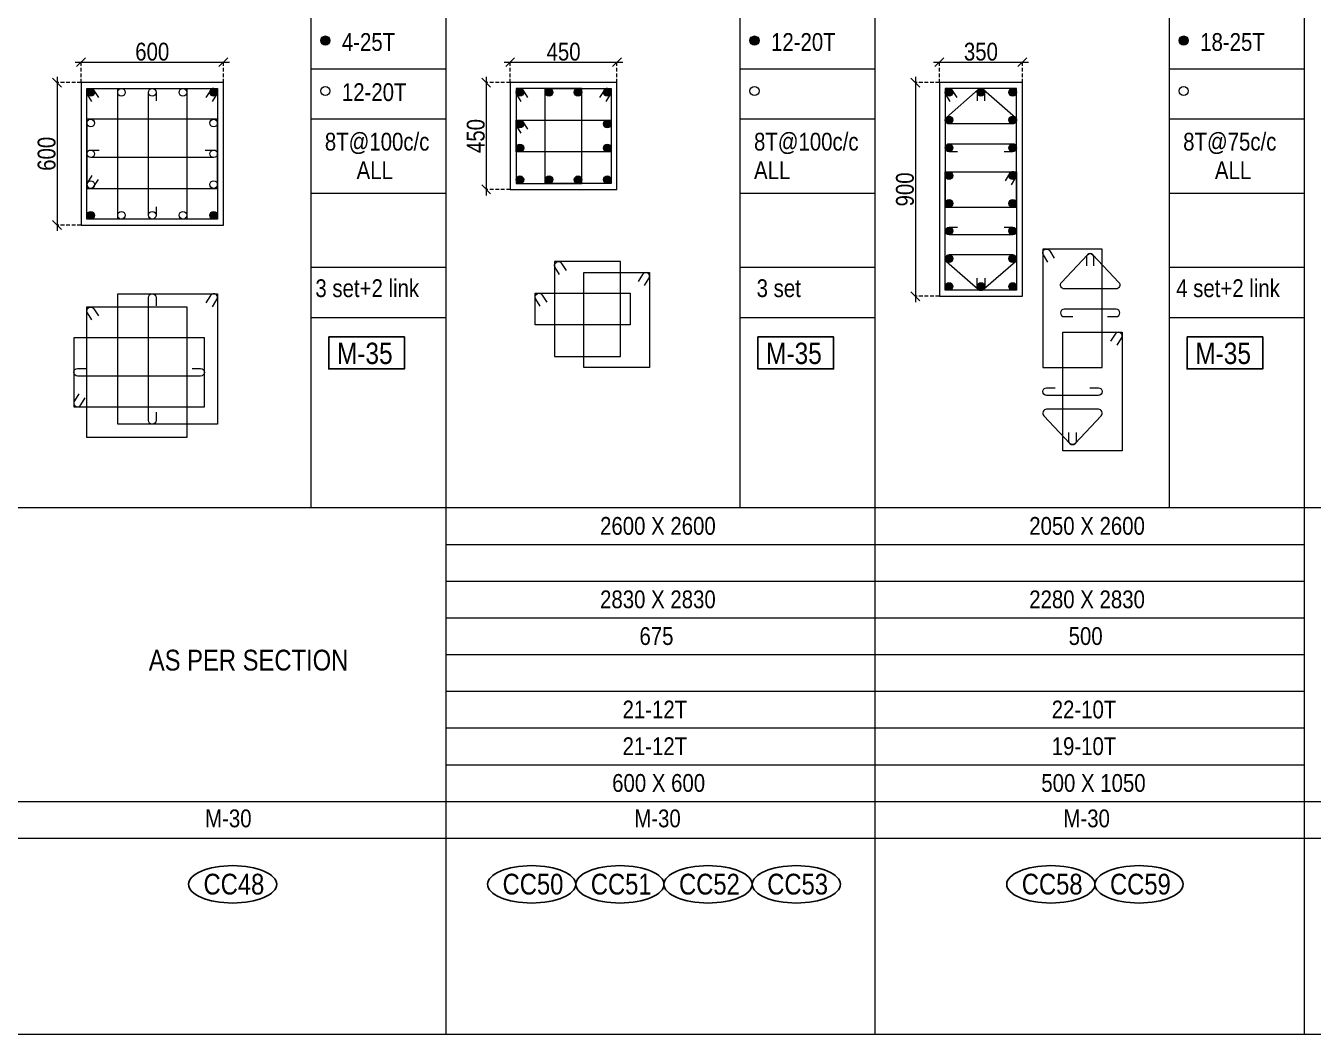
# Model space of a CAD drawing. Header units: millimetres. Extents: x 1112055 to 3390982, y -148532 to 766891.
# Drawn here: x 2712950 to 2734651, y 574628 to 591624 of the extents above; entities that cross this region are included whole.
import ezdxf
from ezdxf.enums import TextEntityAlignment as Align

# ---------------------------------------------------------------- set-up
doc = ezdxf.new("R2010")
doc.units = ezdxf.units.MM
doc.header["$PDMODE"] = 35
doc.header["$PDSIZE"] = -25
doc.linetypes.add('DASHED2', pattern=[0.375, 0.25, -0.125])
doc.linetypes.add('Hidden', pattern=[9.525, 6.35, -3.175])
for name, color, linetype, lineweight in [('B COL. SIZE DIM', 220, 'Continuous', 25), ('B COLSCH', 204, 'Continuous', 20), ('B COLUMN', 1, 'Hidden', 9), ('B STEEL', 34, 'Continuous', 15)]:
    doc.layers.add(name, color=color, linetype=linetype, lineweight=lineweight)
doc.layers.add('B TEXT', color=7, linetype='Continuous')
doc.styles.add('dim inside', font='romans.shx', dxfattribs={"width": 0.8, "height": 125})
doc.styles.add('SWINC', font='swissc.ttf')
doc.dimstyles.new('dim inside', dxfattribs={"dimtxt": 125, "dimasz": 100, "dimexe": 0, "dimexo": 0, "dimgap": 10, "dimtad": 0, "dimdec": 0, "dimzin": 0, "dimdsep": 46, "dimtxsty": 'dim inside', "dimblk": 'SMALL', "dimcen": 0.09, "dimadec": 0, "dimazin": 0, "dimtfac": 1, "dimtdec": 0, "dimtofl": 0, "dimtmove": 0, "dimatfit": 3, "dimfxl": 1, "dimtolj": 1, "dimtzin": 0, "dimarcsym": 2})

# ---------------------------------------------------------------- blocks, each defined once
blk = doc.blocks.new('_Oblique')
at = {"color": 0, "linetype": 'ByBlock', "lineweight": -2}
blk.add_line((-0.5, -0.5), (0.5, 0.5), dxfattribs=at)
blk = doc.blocks.new('*D5471')
at = {"layer": 'B COL. SIZE DIM', "color": 250, "lineweight": 9, "ltscale": 250, "transparency": 16777216}
blk.add_line((2728249, 591011), (2729849, 591011), dxfattribs=at)
at = {"layer": 'B COL. SIZE DIM', "color": 250, "linetype": 'DASHED2', "lineweight": 9, "ltscale": 250, "transparency": 16777216}
for p, q in [((2728349, 590666), (2728349, 591011)), ((2729749, 590666), (2729749, 591011))]:
    blk.add_line(p, q, dxfattribs=at)
at = {"layer": 'Defpoints', "color": 0, "lineweight": 40, "transparency": 16777216}
for p in [(2729749, 591011), (2728349, 590666), (2729749, 590666)]:
    blk.add_point(p, dxfattribs=at)
at = {"layer": 'B COL. SIZE DIM', "color": 250, "lineweight": 9, "transparency": 16777216, "xscale": 150, "yscale": 150, "zscale": 150, "rotation": 180}
blk.add_blockref('_Oblique', (2728349, 591011), dxfattribs=at)
at = {"layer": 'B COL. SIZE DIM', "color": 250, "lineweight": 9, "transparency": 16777216, "xscale": 150, "yscale": 150, "zscale": 150}
blk.add_blockref('_Oblique', (2729749, 591011), dxfattribs=at)
at = {"layer": 'B COL. SIZE DIM', "color": 6, "transparency": 16777216, "insert": (2729049, 591186), "char_height": 300, "attachment_point": 5, "style": 'SWINC'}
blk.add_mtext('\\A1;350', dxfattribs=at)
blk = doc.blocks.new('*D5472')
at = {"layer": 'B COL. SIZE DIM', "color": 250, "lineweight": 9, "ltscale": 250, "transparency": 16777216}
blk.add_line((2727945, 590766), (2727945, 586966), dxfattribs=at)
at = {"layer": 'B COL. SIZE DIM', "color": 250, "linetype": 'DASHED2', "lineweight": 9, "ltscale": 250, "transparency": 16777216}
for p, q in [((2728349, 590666), (2727945, 590666)), ((2728349, 587066), (2727945, 587066))]:
    blk.add_line(p, q, dxfattribs=at)
at = {"layer": 'Defpoints', "color": 0, "lineweight": 40, "transparency": 16777216}
for p in [(2728349, 590666), (2727945, 587066), (2728349, 587066)]:
    blk.add_point(p, dxfattribs=at)
at = {"layer": 'B COL. SIZE DIM', "color": 250, "lineweight": 9, "transparency": 16777216, "xscale": 150, "yscale": 150, "zscale": 150}
for p, rotation in [((2727945, 590666), 90), ((2727945, 587066), 270)]:
    blk.add_blockref('_Oblique', p, dxfattribs=dict(at, rotation=rotation))
at = {"layer": 'B COL. SIZE DIM', "color": 6, "transparency": 16777216, "insert": (2727770, 588866), "char_height": 300, "attachment_point": 5, "rotation": 90, "style": 'SWINC'}
blk.add_mtext('\\A1;900', dxfattribs=at)
blk = doc.blocks.new('*D5555')
at = {"layer": 'B COL. SIZE DIM', "color": 250, "lineweight": 9, "ltscale": 250, "transparency": 16777216}
blk.add_line((2713782, 591011), (2716382, 591011), dxfattribs=at)
at = {"layer": 'B COL. SIZE DIM', "color": 250, "linetype": 'DASHED2', "lineweight": 9, "ltscale": 250, "transparency": 16777216}
for p, q in [((2713882, 590666), (2713882, 591011)), ((2716282, 590666), (2716282, 591011))]:
    blk.add_line(p, q, dxfattribs=at)
at = {"layer": 'Defpoints', "color": 0, "lineweight": 40, "transparency": 16777216}
for p in [(2716282, 591011), (2713882, 590666), (2716282, 590666)]:
    blk.add_point(p, dxfattribs=at)
at = {"layer": 'B COL. SIZE DIM', "color": 250, "lineweight": 9, "transparency": 16777216, "xscale": 150, "yscale": 150, "zscale": 150, "rotation": 180}
blk.add_blockref('_Oblique', (2713882, 591011), dxfattribs=at)
at = {"layer": 'B COL. SIZE DIM', "color": 250, "lineweight": 9, "transparency": 16777216, "xscale": 150, "yscale": 150, "zscale": 150}
blk.add_blockref('_Oblique', (2716282, 591011), dxfattribs=at)
at = {"layer": 'B COL. SIZE DIM', "color": 6, "transparency": 16777216, "insert": (2715082, 591186), "char_height": 300, "attachment_point": 5, "style": 'SWINC'}
blk.add_mtext('\\A1;600', dxfattribs=at)
blk = doc.blocks.new('*D5556')
at = {"layer": 'B COL. SIZE DIM', "color": 250, "lineweight": 9, "ltscale": 250, "transparency": 16777216}
blk.add_line((2713478, 590766), (2713478, 588166), dxfattribs=at)
at = {"layer": 'B COL. SIZE DIM', "color": 250, "linetype": 'DASHED2', "lineweight": 9, "ltscale": 250, "transparency": 16777216}
for p, q in [((2713882, 590666), (2713478, 590666)), ((2713882, 588266), (2713478, 588266))]:
    blk.add_line(p, q, dxfattribs=at)
at = {"layer": 'Defpoints', "color": 0, "lineweight": 40, "transparency": 16777216}
for p in [(2713882, 590666), (2713478, 588266), (2713882, 588266)]:
    blk.add_point(p, dxfattribs=at)
at = {"layer": 'B COL. SIZE DIM', "color": 250, "lineweight": 9, "transparency": 16777216, "xscale": 150, "yscale": 150, "zscale": 150}
for p, rotation in [((2713478, 590666), 90), ((2713478, 588266), 270)]:
    blk.add_blockref('_Oblique', p, dxfattribs=dict(at, rotation=rotation))
at = {"layer": 'B COL. SIZE DIM', "color": 6, "transparency": 16777216, "insert": (2713303, 589466), "char_height": 300, "attachment_point": 5, "rotation": 90, "style": 'SWINC'}
blk.add_mtext('\\A1;600', dxfattribs=at)
blk = doc.blocks.new('*D5669')
at = {"layer": 'B COL. SIZE DIM', "color": 250, "lineweight": 9, "ltscale": 250, "transparency": 16777216}
blk.add_line((2721015, 591011), (2723015, 591011), dxfattribs=at)
at = {"layer": 'B COL. SIZE DIM', "color": 250, "linetype": 'DASHED2', "lineweight": 9, "ltscale": 250, "transparency": 16777216}
for p, q in [((2721115, 590666), (2721115, 591011)), ((2722915, 590666), (2722915, 591011))]:
    blk.add_line(p, q, dxfattribs=at)
at = {"layer": 'Defpoints', "color": 0, "lineweight": 40, "transparency": 16777216}
for p in [(2722915, 591011), (2721115, 590666), (2722915, 590666)]:
    blk.add_point(p, dxfattribs=at)
at = {"layer": 'B COL. SIZE DIM', "color": 250, "lineweight": 9, "transparency": 16777216, "xscale": 150, "yscale": 150, "zscale": 150, "rotation": 180}
blk.add_blockref('_Oblique', (2721115, 591011), dxfattribs=at)
at = {"layer": 'B COL. SIZE DIM', "color": 250, "lineweight": 9, "transparency": 16777216, "xscale": 150, "yscale": 150, "zscale": 150}
blk.add_blockref('_Oblique', (2722915, 591011), dxfattribs=at)
at = {"layer": 'B COL. SIZE DIM', "color": 6, "transparency": 16777216, "insert": (2722015, 591186), "char_height": 300, "attachment_point": 5, "style": 'SWINC'}
blk.add_mtext('\\A1;450', dxfattribs=at)
blk = doc.blocks.new('*D5670')
at = {"layer": 'B COL. SIZE DIM', "color": 250, "lineweight": 9, "ltscale": 250, "transparency": 16777216}
blk.add_line((2720711, 590766), (2720711, 588766), dxfattribs=at)
at = {"layer": 'B COL. SIZE DIM', "color": 250, "linetype": 'DASHED2', "lineweight": 9, "ltscale": 250, "transparency": 16777216}
for p, q in [((2721115, 590666), (2720711, 590666)), ((2721115, 588866), (2720711, 588866))]:
    blk.add_line(p, q, dxfattribs=at)
at = {"layer": 'Defpoints', "color": 0, "lineweight": 40, "transparency": 16777216}
for p in [(2721115, 590666), (2720711, 588866), (2721115, 588866)]:
    blk.add_point(p, dxfattribs=at)
at = {"layer": 'B COL. SIZE DIM', "color": 250, "lineweight": 9, "transparency": 16777216, "xscale": 150, "yscale": 150, "zscale": 150}
for p, rotation in [((2720711, 590666), 90), ((2720711, 588866), 270)]:
    blk.add_blockref('_Oblique', p, dxfattribs=dict(at, rotation=rotation))
at = {"layer": 'B COL. SIZE DIM', "color": 6, "transparency": 16777216, "insert": (2720536, 589766), "char_height": 300, "attachment_point": 5, "rotation": 90, "style": 'SWINC'}
blk.add_mtext('\\A1;450', dxfattribs=at)

msp = doc.modelspace()

# ---------------------------------------------------------------- hatches: boundary and pattern name
at = {"layer": 'B STEEL', "lineweight": 9, "ltscale": 0.5}
h = msp.add_hatch(color=34, dxfattribs=at)
edge = h.paths.add_edge_path()
edge.add_arc((2717999.9, 591375), 76.8, 0, 360)
h = msp.add_hatch(color=34, dxfattribs=at)
edge = h.paths.add_edge_path()
edge.add_arc((2725233.4, 591375), 76.8, 0, 360)
h = msp.add_hatch(color=34, dxfattribs=at)
edge = h.paths.add_edge_path()
edge.add_arc((2732467, 591375), 76.8, 0, 360)
h = msp.add_hatch(color=34, dxfattribs=at)
edge = h.paths.add_edge_path()
edge.add_arc((2714045.5, 590501.8), 64, 0, 360)
h = msp.add_hatch(color=34, dxfattribs=at)
edge = h.paths.add_edge_path()
edge.add_arc((2716117.5, 590501.8), 64, 180, 540, ccw=False)
at = {"layer": 'B STEEL'}
h = msp.add_hatch(color=34, dxfattribs=at)
edge = h.paths.add_edge_path()
edge.add_arc((2721279.1, 590501.8), 64, 0, 360)
h = msp.add_hatch(color=34, dxfattribs=at)
edge = h.paths.add_edge_path()
edge.add_arc((2721769.7, 590501.8), 64, 0, 360)
h = msp.add_hatch(color=34, dxfattribs=at)
edge = h.paths.add_edge_path()
edge.add_arc((2722260.4, 590501.8), 64, 0, 360)
at = {"layer": 'B STEEL', "lineweight": 9, "ltscale": 0.5}
h = msp.add_hatch(color=34, dxfattribs=at)
edge = h.paths.add_edge_path()
edge.add_arc((2722751, 590501.8), 64, 180, 540, ccw=False)
h = msp.add_hatch(color=34, dxfattribs=at)
edge = h.paths.add_edge_path()
edge.add_arc((2728512.6, 590501.8), 64, 0, 360)
h = msp.add_hatch(color=34, dxfattribs=at)
edge = h.paths.add_edge_path()
edge.add_arc((2729048.6, 590501.8), 64, 180, 540, ccw=False)
h = msp.add_hatch(color=34, dxfattribs=at)
edge = h.paths.add_edge_path()
edge.add_arc((2729584.6, 590501.8), 64, 180, 540, ccw=False)
h = msp.add_hatch(color=34, dxfattribs=at)
edge = h.paths.add_edge_path()
edge.add_arc((2728512.6, 590034.4), 64, 0, 360, ccw=False)
h = msp.add_hatch(color=34, dxfattribs=at)
edge = h.paths.add_edge_path()
edge.add_arc((2729584.6, 590034.4), 64, -180, 180)
at = {"layer": 'B STEEL'}
h = msp.add_hatch(color=34, dxfattribs=at)
edge = h.paths.add_edge_path()
edge.add_arc((2721279.1, 589967.4), 64, 0, 360)
h = msp.add_hatch(color=34, dxfattribs=at)
edge = h.paths.add_edge_path()
edge.add_arc((2722751, 589967.4), 64, 0, 360)
h = msp.add_hatch(color=34, dxfattribs=at)
edge = h.paths.add_edge_path()
edge.add_arc((2721279.1, 589564.2), 64, 0, 360)
h = msp.add_hatch(color=34, dxfattribs=at)
edge = h.paths.add_edge_path()
edge.add_arc((2722751, 589564.2), 64, 0, 360)
at = {"layer": 'B STEEL', "lineweight": 9, "ltscale": 0.5}
h = msp.add_hatch(color=34, dxfattribs=at)
edge = h.paths.add_edge_path()
edge.add_arc((2728512.6, 589567), 64, 0, 360, ccw=False)
h = msp.add_hatch(color=34, dxfattribs=at)
edge = h.paths.add_edge_path()
edge.add_arc((2729584.6, 589567), 64, -180, 180)
h = msp.add_hatch(color=34, dxfattribs=at)
edge = h.paths.add_edge_path()
edge.add_arc((2721279.1, 589029.9), 64, 0, 360, ccw=False)
at = {"layer": 'B STEEL'}
h = msp.add_hatch(color=34, dxfattribs=at)
edge = h.paths.add_edge_path()
edge.add_arc((2721769.7, 589029.9), 64, 0, 360)
h = msp.add_hatch(color=34, dxfattribs=at)
edge = h.paths.add_edge_path()
edge.add_arc((2722260.4, 589029.9), 64, 0, 360)
at = {"layer": 'B STEEL', "lineweight": 9, "ltscale": 0.5}
h = msp.add_hatch(color=34, dxfattribs=at)
edge = h.paths.add_edge_path()
edge.add_arc((2722751, 589029.9), 64, -180, 180)
h = msp.add_hatch(color=34, dxfattribs=at)
edge = h.paths.add_edge_path()
edge.add_arc((2728512.6, 589099.5), 64, 0, 360, ccw=False)
h = msp.add_hatch(color=34, dxfattribs=at)
edge = h.paths.add_edge_path()
edge.add_arc((2729584.6, 589099.5), 64, -180, 180)
h = msp.add_hatch(color=34, dxfattribs=at)
edge = h.paths.add_edge_path()
edge.add_arc((2728512.6, 588632.1), 64, 0, 360, ccw=False)
h = msp.add_hatch(color=34, dxfattribs=at)
edge = h.paths.add_edge_path()
edge.add_arc((2729584.6, 588632.1), 64, -180, 180)
h = msp.add_hatch(color=34, dxfattribs=at)
edge = h.paths.add_edge_path()
edge.add_arc((2714045.5, 588429.9), 64, 0, 360, ccw=False)
h = msp.add_hatch(color=34, dxfattribs=at)
edge = h.paths.add_edge_path()
edge.add_arc((2716117.5, 588429.9), 64, -180, 180)
h = msp.add_hatch(color=34, dxfattribs=at)
edge = h.paths.add_edge_path()
edge.add_arc((2728512.6, 588164.7), 64, 0, 360, ccw=False)
h = msp.add_hatch(color=34, dxfattribs=at)
edge = h.paths.add_edge_path()
edge.add_arc((2729584.6, 588164.7), 64, -180, 180)
h = msp.add_hatch(color=34, dxfattribs=at)
edge = h.paths.add_edge_path()
edge.add_arc((2728512.6, 587697.3), 64, 0, 360, ccw=False)
h = msp.add_hatch(color=34, dxfattribs=at)
edge = h.paths.add_edge_path()
edge.add_arc((2729584.6, 587697.3), 64, -180, 180)
h = msp.add_hatch(color=34, dxfattribs=at)
edge = h.paths.add_edge_path()
edge.add_arc((2728512.6, 587229.9), 64, 0, 360, ccw=False)
h = msp.add_hatch(color=34, dxfattribs=at)
edge = h.paths.add_edge_path()
edge.add_arc((2729048.6, 587229.9), 64, -180, 180)
h = msp.add_hatch(color=34, dxfattribs=at)
edge = h.paths.add_edge_path()
edge.add_arc((2729584.6, 587229.9), 64, -180, 180)

# ---------------------------------------------------------------- linework, layer by layer
at = {"layer": 'B COLSCH', "color": 250, "lineweight": 0}
for p, q in [((2720028, 649422.2), (2720028, 574628.3)), ((2727261.5, 649422.2), (2727261.5, 574628.3)), ((2734495.1, 649422.2), (2734495.1, 574628.3)), ((2717753.6, 641182.4), (2717753.6, 583503.5)), ((2732220.7, 608223), (2732220.7, 583503.5)), ((2724987.2, 599983.1), (2724987.2, 583503.5)), ((2717753.6, 590898.3), (2720028, 590898.3)), ((2724987.2, 590898.3), (2727261.5, 590898.3)), ((2732220.7, 590898.3), (2734495.1, 590898.3)), ((2717753.6, 590053.3), (2720028, 590053.3)), ((2724987.2, 590053.3), (2727261.5, 590053.3)), ((2732220.7, 590053.3), (2734495.1, 590053.3)), ((2717753.6, 588803.5), (2720028, 588803.5)), ((2724987.2, 588803.5), (2727261.5, 588803.5)), ((2732220.7, 588803.5), (2734495.1, 588803.5)), ((2717753.6, 587553.8), (2720028, 587553.8)), ((2724987.2, 587553.8), (2727261.5, 587553.8)), ((2732220.7, 587553.8), (2734495.1, 587553.8)), ((2717753.6, 586708.8), (2720028, 586708.8)), ((2724987.2, 586708.8), (2727261.5, 586708.8)), ((2732220.7, 586708.8), (2734495.1, 586708.8)), ((2686433.2, 583503.5), (2815548.4, 583503.5)), ((2720028, 582884.6), (2734495.1, 582884.6)), ((2720028, 582265.7), (2734495.1, 582265.7)), ((2720028, 581646.9), (2734495.1, 581646.9)), ((2720028, 581028), (2734495.1, 581028)), ((2720028, 580409.1), (2734495.1, 580409.1)), ((2720028, 579790.3), (2734495.1, 579790.3)), ((2720028, 579171.4), (2734495.1, 579171.4)), ((2686433.2, 578552.6), (2815548.4, 578552.6)), ((2686433.2, 577933.7), (2815548.4, 577933.7)), ((2686433.2, 574628.3), (2815548.4, 574628.3))]:
    msp.add_line(p, q, dxfattribs=at)
at = {"layer": 'B COLUMN', "color": 1, "linetype": 'ByBlock', "lineweight": 20}
for points in [[(2713881.5, 588265.8), (2716281.5, 588265.8), (2716281.5, 590665.8), (2713881.5, 590665.8)], [(2721115.1, 588865.8), (2722915.1, 588865.8), (2722915.1, 590665.8), (2721115.1, 590665.8)], [(2728348.6, 587065.8), (2729748.6, 587065.8), (2729748.6, 590665.8), (2728348.6, 590665.8)]]:
    msp.add_lwpolyline(points, close=True, dxfattribs=at)
at = {"layer": 'B STEEL', "color": 34, "lineweight": 9, "ltscale": 0.5}
for points in [[(2714065.8, 590346.8), (2713991, 590468.3, -1), (2714100.1, 590535.4), (2714174.8, 590413.9)], [(2715145.5, 588572.5), (2715145.5, 588429.9, -1), (2715017.5, 588429.9), (2715017.5, 590501.8, -1), (2715145.5, 590501.8), (2715145.5, 590359.2)], [(2716097.3, 590346.8), (2716172, 590468.3, 1), (2716063, 590535.4), (2715988.2, 590413.9)], [(2721299.3, 590346.8), (2721224.6, 590468.3, -1), (2721333.6, 590535.4), (2721408.4, 590413.9)], [(2722730.8, 590346.8), (2722805.6, 590468.3, 1), (2722696.5, 590535.4), (2722621.8, 590413.9)], [(2728532.9, 590346.8), (2728458.1, 590468.3, -1), (2728567.2, 590535.4), (2728641.9, 590413.9)], [(2729112.6, 590359.2), (2729112.6, 590501.8, 1), (2728984.6, 590501.8), (2728984.6, 590359.2)], [(2721299.3, 589812.4), (2721224.6, 589933.9, -1), (2721333.6, 590001), (2721408.4, 589879.5)], [(2729441.9, 589502.9), (2729584.6, 589502.9, 1), (2729584.6, 589631), (2728512.6, 589631, 1), (2728512.6, 589502.9), (2728655.3, 589502.9)], [(2715974.9, 589529.9), (2716117.5, 589529.9, -1), (2716117.5, 589401.8), (2714045.5, 589401.8, -1), (2714045.5, 589529.9), (2714188.2, 589529.9)], [(2714065.8, 589102.9), (2713991, 588981.4, 1), (2714100.1, 588914.3), (2714174.8, 589035.8)], [(2729564.3, 588944.5), (2729639.1, 589066, 1), (2729530.1, 589133.1), (2729455.3, 589011.6)], [(2729441.9, 588228.7), (2729584.6, 588228.7, -1), (2729584.6, 588100.7), (2728512.6, 588100.7, -1), (2728512.6, 588228.7), (2728655.3, 588228.7)], [(2730177.5, 587641.6), (2730102.7, 587763.1, -1), (2730211.8, 587830.2), (2730286.5, 587708.7)], [(2730954.6, 587578), (2730954.6, 587720.6, 1), (2730826.6, 587720.6), (2730826.6, 587578)], [(2721947.4, 587431.1), (2721872.6, 587552.6, -1), (2721981.7, 587619.7), (2722056.4, 587498.2)], [(2723378.9, 587245.5), (2723453.6, 587366.9, 1), (2723344.6, 587434), (2723269.8, 587312.6)], [(2729112.6, 587372.5), (2729112.6, 587229.9, -1), (2728984.6, 587229.9), (2728984.6, 587372.5)], [(2715145.5, 585114.7), (2715145.5, 584972.1, -1), (2715017.5, 584972.1), (2715017.5, 587044, -1), (2715145.5, 587044), (2715145.5, 586901.4)], [(2716097.3, 586889), (2716172, 587010.5, 1), (2716063, 587077.6), (2715988.2, 586956.1)], [(2721621.5, 586896.7), (2721546.8, 587018.2, -1), (2721655.8, 587085.3), (2721730.6, 586963.8)], [(2714065.8, 586665.9), (2713991, 586787.4, -1), (2714100.1, 586854.5), (2714174.8, 586733)], [(2731183.9, 586721.7), (2731326.6, 586721.7, 1), (2731326.6, 586849.8), (2730454.6, 586849.8, 1), (2730454.6, 586721.7), (2730597.2, 586721.7)], [(2731344.8, 586239.4), (2731419.6, 586360.8, 1), (2731310.6, 586428), (2731235.8, 586306.5)], [(2715753.6, 585849), (2715896.2, 585849, -1), (2715896.2, 585721), (2713824.3, 585721, -1), (2713824.3, 585849), (2713966.9, 585849)], [(2730886.5, 585523.6), (2731029.2, 585523.6, -1), (2731029.2, 585395.5), (2730157.2, 585395.5, -1), (2730157.2, 585523.6), (2730299.9, 585523.6)], [(2713844.5, 585422), (2713769.7, 585300.5, 1), (2713878.8, 585233.4), (2713953.5, 585354.9)], [(2730657.2, 584771.8), (2730657.2, 584629.1, -1), (2730529.2, 584629.1), (2730529.2, 584771.8)]]:
    msp.add_lwpolyline(points, format="xyb", dxfattribs=at)
for points in [[(2715663.5, 590565.8), (2715663.5, 588365.8), (2713981.5, 588365.8), (2713981.5, 590565.8)], [(2716181.5, 590565.8), (2716181.5, 588365.8), (2714499.5, 588365.8), (2714499.5, 590565.8)], [(2721215.1, 588965.8), (2722324.4, 588965.8), (2722324.4, 590565.8), (2721215.1, 590565.8)], [(2722815.1, 588965.8), (2721705.7, 588965.8), (2721705.7, 590565.8), (2722815.1, 590565.8)], [(2728448.6, 588568.1), (2729648.6, 588568.1), (2729648.6, 590565.8), (2728448.6, 590565.8)], [(2713981.5, 588883.8), (2716181.5, 588883.8), (2716181.5, 590047.8), (2713981.5, 590047.8)], [(2721215.1, 590031.4), (2722815.1, 590031.4), (2722815.1, 589500.2), (2721215.1, 589500.2)], [(2728448.6, 589163.6), (2729648.6, 589163.6), (2729648.6, 587165.8), (2728448.6, 587165.8)], [(2730093.2, 585863), (2731093.2, 585863), (2731093.2, 587860.7), (2730093.2, 587860.7)], [(2721863.1, 586050.1), (2722972.5, 586050.1), (2722972.5, 587650.1), (2721863.1, 587650.1)], [(2723463.1, 585864.5), (2722353.8, 585864.5), (2722353.8, 587464.5), (2723463.1, 587464.5)], [(2716181.5, 587108.1), (2716181.5, 584908.1), (2714499.5, 584908.1), (2714499.5, 587108.1)], [(2721537.3, 587115.7), (2723137.3, 587115.7), (2723137.3, 586584.5), (2721537.3, 586584.5)], [(2715663.5, 586885), (2715663.5, 584685), (2713981.5, 584685), (2713981.5, 586885)], [(2713760.2, 585203), (2715960.2, 585203), (2715960.2, 586367), (2713760.2, 586367)], [(2730429.1, 586458.4), (2731429.1, 586458.4), (2731429.1, 584460.7), (2730429.1, 584460.7)]]:
    msp.add_lwpolyline(points, close=True, dxfattribs=at)
for points in [[(2729093.8, 590547.1), (2729629.8, 590079.7, -0.6687154), (2729584.6, 589970.4), (2728512.6, 589970.4, -0.6687154), (2728467.4, 590079.7), (2729003.4, 590547.1, -0.4133445)], [(2729093.8, 587184.5), (2729629.8, 587651.9, 0.6687154), (2729584.6, 587761.3), (2728512.6, 587761.3, 0.6687154), (2728467.4, 587651.9), (2729003.4, 587184.5, 0.4133445)], [(2730935.8, 587765.9), (2731371.8, 587298.5, -0.6687154), (2731326.6, 587189.2), (2730454.6, 587189.2, -0.6687154), (2730409.4, 587298.5), (2730845.4, 587765.9, -0.4133445)], [(2730638.4, 584583.8), (2731074.4, 585051.2, 0.6687154), (2731029.2, 585160.6), (2730157.2, 585160.6, 0.6687154), (2730112, 585051.2), (2730548, 584583.8, 0.4133445)]]:
    msp.add_lwpolyline(points, format="xyb", close=True, dxfattribs=at)
for centre, radius in [((2717999.9, 591375), 76.8), ((2725233.4, 591375), 76.8), ((2732467, 591375), 76.8), ((2714045.5, 590501.8), 64), ((2714563.5, 590501.8), 64), ((2715081.5, 590501.8), 64), ((2715599.5, 590501.8), 64), ((2716117.5, 590501.8), 64), ((2717999.9, 590524.7), 76.8), ((2721279.1, 590501.8), 64), ((2721769.7, 590501.8), 64), ((2722260.4, 590501.8), 64), ((2722751, 590501.8), 64), ((2725233.4, 590524.7), 76.8), ((2728512.6, 590501.8), 64), ((2729048.6, 590501.8), 64), ((2729584.6, 590501.8), 64), ((2732467, 590524.7), 76.8), ((2714045.5, 589983.8), 64), ((2716117.5, 589983.8), 64), ((2728512.6, 590034.4), 64), ((2729584.6, 590034.4), 64), ((2721279.1, 589967.4), 64), ((2722751, 589967.4), 64), ((2721279.1, 589564.2), 64), ((2722751, 589564.2), 64), ((2728512.6, 589567), 64), ((2729584.6, 589567), 64), ((2714045.5, 589465.8), 64), ((2716117.5, 589465.8), 64), ((2714045.5, 588947.8), 64), ((2716117.5, 588947.8), 64), ((2721279.1, 589029.9), 64), ((2721769.7, 589029.9), 64), ((2722260.4, 589029.9), 64), ((2722751, 589029.9), 64), ((2728512.6, 589099.5), 64), ((2729584.6, 589099.5), 64), ((2728512.6, 588632.1), 64), ((2729584.6, 588632.1), 64), ((2714045.5, 588429.9), 64), ((2714563.5, 588429.9), 64), ((2715081.5, 588429.9), 64), ((2715599.5, 588429.9), 64), ((2716117.5, 588429.9), 64), ((2728512.6, 588164.7), 64), ((2729584.6, 588164.7), 64), ((2728512.6, 587697.3), 64), ((2729584.6, 587697.3), 64), ((2728512.6, 587229.9), 64), ((2729048.6, 587229.9), 64), ((2729584.6, 587229.9), 64)]:
    msp.add_circle(centre, radius, dxfattribs=at)
at = {"layer": 'B TEXT', "color": 1}
for points in [[(2718057.3, 586379.7), (2719331.9, 586379.7), (2719331.9, 585841.8), (2718057.3, 585841.8)], [(2725290.8, 586379.7), (2726565.4, 586379.7), (2726565.4, 585841.8), (2725290.8, 585841.8)], [(2732524.4, 586379.7), (2733799, 586379.7), (2733799, 585841.8), (2732524.4, 585841.8)]]:
    msp.add_lwpolyline(points, close=True, dxfattribs=at)
at = {"layer": 'B TEXT', "color": 250}
for centre in [(2716436.3, 577155), (2721477.3, 577155), (2722964.2, 577155), (2724451, 577155), (2725937.8, 577155), (2730228.2, 577155), (2731715.1, 577155)]:
    msp.add_ellipse(centre, major_axis=(743.4, 0), ratio=0.4237999, dxfattribs=at)

# ---------------------------------------------------------------- texts
at = {"layer": 'B TEXT', "style": 'SWINC'}
for s, p in [('4-25T', (2718278.4, 591200.4)), ('12-20T', (2725511.9, 591200.4)), ('18-25T', (2732745.5, 591200.4)), ('12-20T', (2718278.4, 590355.4)), ('8T@100c/c', (2717991.5, 589520.6)), ('8T@100c/c', (2725225, 589520.6)), ('8T@75c/c', (2732458.6, 589520.6)), ('ALL', (2718526.2, 589038.8)), ('ALL', (2725225, 589038.8)), ('ALL', (2732993.3, 589038.8)), ('3 set+2 link', (2717831.8, 587051.3)), ('3 set', (2725268.8, 587051.3)), ('4 set+2 link', (2732340.2, 587051.3))]:
    msp.add_text(s, height=300, dxfattribs=at).set_placement(p)
at = {"layer": 'B TEXT', "color": 1, "style": 'SWINC'}
for p in [(2718194.6, 585815.2), (2725428.2, 585815.2), (2732661.7, 585815.2)]:
    msp.add_text('M-35', height=360, dxfattribs=at).set_placement(p, align=Align.BOTTOM_LEFT)
at = {"layer": 'B TEXT', "style": 'SWINC'}
for s, p in [('2600 X 2600', (2722630.4, 582955.4)), ('2050 X 2600', (2729863.9, 582955.4)), ('2830 X 2830', (2722630.4, 581717.6)), ('2280 X 2830', (2729863.9, 581717.6)), ('675', (2723294.2, 581098.8)), ('500', (2730527.8, 581098.8)), ('21-12T', (2723009, 579861)), ('22-10T', (2730242.5, 579861)), ('21-12T', (2723009, 579242.2)), ('19-10T', (2730242.5, 579242.2)), ('600 X 600', (2722833.9, 578623.3)), ('500 X 1050', (2730067.4, 578623.3)), ('M-30', (2715973.2, 578026)), ('M-30', (2723206.7, 578026)), ('M-30', (2730440.3, 578026))]:
    msp.add_text(s, height=300, dxfattribs=at).set_placement(p, align=Align.BOTTOM_LEFT)
at = {"layer": 'B TEXT', "color": 6, "style": 'SWINC'}
for s, p in [('AS PER SECTION', (2715024.1, 580758.2)), ('CC48', (2715946.3, 576983)), ('CC50', (2720987.3, 576983)), ('CC51', (2722474.1, 576983)), ('CC52', (2723961, 576983)), ('CC53', (2725447.8, 576983)), ('CC58', (2729738.2, 576983)), ('CC59', (2731225, 576983))]:
    msp.add_text(s, height=350, dxfattribs=at).set_placement(p)

# ---------------------------------------------------------------- dimensions: what is measured, and where the dimension line sits
at = {"layer": 'B COL. SIZE DIM', "color": 250, "ltscale": 250}
for base, p1, p2, picture, middle in [((2716281.5, 591010.8), (2713881.5, 590665.8), (2716281.5, 590665.8), '*D5555', (2715081.5, 591185.8)), ((2722915.1, 591010.8), (2721115.1, 590665.8), (2722915.1, 590665.8), '*D5669', (2722015.1, 591185.8)), ((2729748.6, 591010.8), (2728348.6, 590665.8), (2729748.6, 590665.8), '*D5471', (2729048.6, 591185.8))]:
    dim = msp.add_linear_dim(base=base, p1=p1, p2=p2, dimstyle='dim inside', override={"dimtxt": 300, "dimasz": 150, "dimgap": 25, "dimtad": 3, "dimlfac": 0.25, "dimtxsty": 'SWINC', "dimblk1": 'Oblique', "dimblk2": 'Oblique', "dimsah": 1, "dimdle": 100, "dimclrd": 250, "dimclre": 250, "dimclrt": 6, "dimfxl": 1000, "dimlwd": 9, "dimlwe": 9}, dxfattribs=at)
    dim.commit()
    dim.dimension.update_dxf_attribs({"geometry": picture, "text_midpoint": middle})
for base, p1, p2, picture, middle in [((2713477.6, 588265.8), (2713881.5, 590665.8), (2713881.5, 588265.8), '*D5556', (2713302.6, 589465.8)), ((2720711.2, 588865.8), (2721115.1, 590665.8), (2721115.1, 588865.8), '*D5670', (2720536.2, 589765.8)), ((2727944.7, 587065.8), (2728348.6, 590665.8), (2728348.6, 587065.8), '*D5472', (2727769.7, 588865.8))]:
    dim = msp.add_linear_dim(base=base, p1=p1, p2=p2, angle=90, dimstyle='dim inside', override={"dimtxt": 300, "dimasz": 150, "dimgap": 25, "dimtad": 3, "dimlfac": 0.25, "dimtxsty": 'SWINC', "dimblk1": 'Oblique', "dimblk2": 'Oblique', "dimsah": 1, "dimdle": 100, "dimclrd": 250, "dimclre": 250, "dimclrt": 6, "dimfxl": 1000, "dimlwd": 9, "dimlwe": 9}, dxfattribs=at)
    dim.commit()
    dim.dimension.update_dxf_attribs({"geometry": picture, "text_midpoint": middle})

doc.saveas('drawing.dxf')
